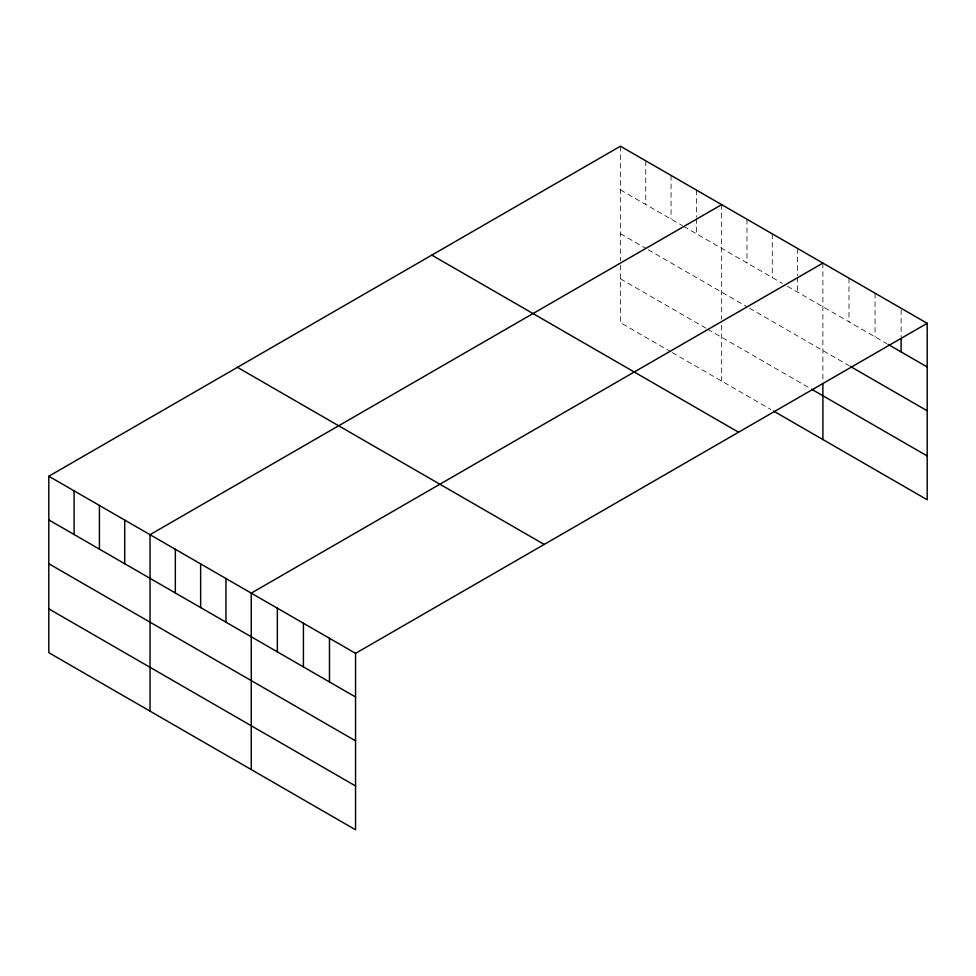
<?xml version="1.0" encoding="UTF-8"?>
<svg xmlns="http://www.w3.org/2000/svg" width="976" height="976" viewBox="0 0 976 976"><rect width="100%" height="100%" fill="white"/><g stroke="black" fill="none" stroke-linecap="round" stroke-linejoin="round"><path stroke-width="0.73" stroke-dasharray="4.88 3.66" d="M620.443 146.205L620.443 260.775M620.443 189.869L682.444 225.676M683.712 226.408L782.41 283.382M787.473 286.31L886.781 343.65M620.443 233.691L645.746 248.307M648.271 249.771L746.982 306.745M749.507 308.209L848.974 365.634M620.443 278.843L706.49 328.522M707.746 329.254L808.982 387.692M671.049 351.885L620.443 322.653L620.443 262.288M672.318 352.604L771.016 409.591M901.129 309.758L901.129 336.866M875.045 293.203L875.045 336.879M848.974 278.148L848.974 321.824M822.902 263.093L822.902 380.677M797.599 248.477L797.599 275.586M797.599 277.099L797.599 292.153M772.284 233.874L772.284 277.538M746.982 219.258L746.982 262.934M721.667 204.643L721.667 319.225M721.667 325.24L721.667 381.104M696.364 190.039L696.364 217.148M696.364 218.648L696.364 233.703M671.049 175.424L671.049 219.1M645.746 160.82L645.746 204.484"/><path stroke-width="1.46" d="M927.2 323.312L355.557 653.347L355.557 829.795L48.8 652.688L48.8 476.239L620.443 146.205L927.2 323.312L927.2 499.761L773.553 411.055M721.667 204.643L150.036 534.677L150.036 711.138M822.902 263.093L251.259 593.127L251.259 769.576M888.087 344.406L927.2 366.976M850.279 366.39L927.2 410.798M811.507 389.156L927.2 455.951M431.795 255.114L738.564 432.222M237.436 367.33L544.205 544.437M48.8 476.239L355.557 653.347M48.8 519.903L355.557 697.01M48.8 563.725L355.557 740.833M48.8 608.865L355.557 785.973M901.129 338.379L901.129 351.921M822.902 383.69L822.902 439.554M329.485 638.292L329.485 681.956M303.414 623.237L303.414 666.901M277.343 608.182L277.343 651.846M225.956 578.512L225.956 622.188M200.641 563.908L200.641 607.572M175.338 549.293L175.338 592.969M124.721 520.074L124.721 563.738M99.418 505.458L99.418 549.134M74.103 490.843L74.103 534.519"/></g></svg>
